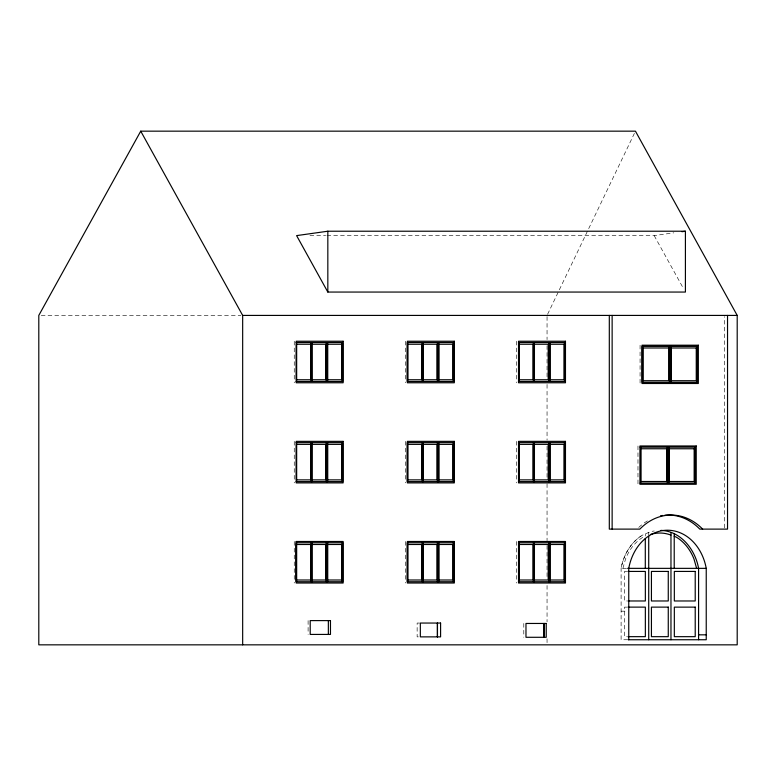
<?xml version="1.0" encoding="UTF-8"?>
<svg xmlns="http://www.w3.org/2000/svg" width="776" height="776" viewBox="0 0 776 776"><rect width="100%" height="100%" fill="white"/><g stroke="black" fill="none" stroke-linecap="round" stroke-linejoin="round"><path stroke-width="0.58" stroke-dasharray="3.88 2.91" d="M724.697 527.913L724.697 316.627M622.915 568.352L625.582 558.914A46.764 37.995 -90 0 1 643.333 536.992L645.293 536.148L645.293 533.917M547.575 314.329L634.409 133.346M627.658 639.744L621.101 639.744L621.101 568.342A48.888 39.721 -90 0 1 642.586 535.081L650.986 531.453L654.313 530.988M326.909 235.613L654.187 235.613L673.849 232.839M309.944 235.613L325.697 235.613M41.225 315.415L240.89 315.415M626.572 568.342L621.101 568.352A48.898 39.721 90 0 1 642.586 535.081M626.785 571.427L624.467 571.427L624.467 600.973L626.785 600.973M626.785 607.123L624.467 607.123L624.467 636.659L626.785 636.659M621.101 611.178L627.658 611.178M419.535 623.05L417.139 623.05L417.139 636.873L419.535 636.873M654.187 235.613L683.675 288.915M648.717 532.433L648.717 535.042M640.074 345.204L640.074 383.49M637.979 445.977L637.979 484.272M547.051 316.627L547.051 339.636M547.051 345.698L547.051 378.397M547.051 384.45L547.051 440.157M547.051 446.219L547.051 477.706M547.051 483.758L547.051 540.678M547.051 545.528L547.051 578.227M547.051 585.492L547.051 621.828M547.051 638.784L547.051 643.624M523.79 623.458L523.79 637.29M516.573 341.236L516.573 382.772M516.573 441.36L516.573 482.895M516.573 541.483L516.573 583.018M405.411 341.236L405.411 382.772M405.411 441.36L405.411 482.895M405.411 541.483L405.411 583.018M308.101 620.606L308.101 634.428M294.259 341.236L294.259 382.772M294.259 441.36L294.259 482.895M294.259 541.483L294.259 583.018M638.745 527.447A60.053 48.781 -90 0 1 642.315 524.382M644.177 522.995A60.053 48.781 -90 0 1 648.047 520.541"/><path stroke-width="1.16" d="M609.305 315.415L609.305 529.116L639.88 529.116A60.053 48.781 -90 0 1 702.639 529.116M612.138 529.116L612.138 315.415M727.529 315.415L727.529 529.116L699.807 529.116A60.053 48.781 -90 0 0 664.828 515.216M140.737 131.163L38.8 315.415L38.8 644.837L737.2 644.837L737.2 315.415L635.447 131.163L140.737 131.163L242.665 315.415L242.665 644.837M327.831 231.219L296.607 235.613L327.831 292.057L685.412 292.057L685.412 231.219L327.831 231.219L327.831 292.057M681.939 231.704L685.412 231.219M242.665 315.415L737.2 315.415M296.122 342.517L342.623 342.517L342.623 381.491L296.122 381.491M518.446 342.517L564.947 342.517L564.947 381.491L518.446 381.491M312.107 344.243L325.871 344.243L325.871 379.755L312.107 379.755M423.26 344.243L437.034 344.243L437.034 379.755L423.26 379.755M534.422 344.243L548.195 344.243L548.195 379.755L534.422 379.755M296.122 442.64L342.623 442.64L342.623 481.615L296.122 481.615M518.446 442.64L564.947 442.64L564.947 481.615L518.446 481.615M312.107 444.367L325.871 444.367L325.871 479.878L312.107 479.878M423.26 444.367L437.034 444.367L437.034 479.878L423.26 479.878M534.422 444.367L548.195 444.367L548.195 479.878L534.422 479.878M640.181 447.16L695.354 447.16L695.354 483.089L640.181 483.089M518.446 542.763L564.947 542.763L564.947 581.738L518.446 581.738M312.107 544.49L325.871 544.49L325.871 580.002L312.107 580.002M423.26 544.49L437.034 544.49L437.034 580.002L423.26 580.002M534.422 544.49L548.195 544.49L548.195 580.002L534.422 580.002M627.629 568.352L706.238 568.352L706.238 639.744L628.308 639.744M627.949 571.427L645.351 571.427L645.351 600.973L627.949 600.973M627.949 607.123L645.351 607.123L645.351 636.659L627.949 636.659M698.584 634.826L706.238 634.826M660.948 530.377C681.027 531.114 695.306 549.786 698.584 568.352L698.584 639.744M670.968 535.042L670.386 534.887A46.094 37.442 90 0 0 650.327 534.538M674.218 536.255L676.294 537.147A46.599 37.849 90 0 1 693.977 558.982L696.625 568.352M696.955 346.387L696.955 382.316M694.869 447.16L694.869 483.089M674.218 533.84L674.218 568.352M670.891 346.387L670.891 382.316M670.968 532.433L670.968 639.744M669.94 346.387L669.94 382.316M669.455 346.387L669.455 382.316M668.796 447.16L668.796 483.089M667.845 447.16L667.845 483.089M667.36 447.16L667.36 483.089M648.717 536.235L648.717 639.744M645.293 538.534L645.293 568.352M642.761 346.387L642.761 382.316M640.666 447.16L640.666 483.089M628.754 639.744L628.754 568.342A48.888 39.721 -90 0 1 667.505 530.221A48.888 39.721 -90 0 1 706.238 568.352M564.462 342.517L564.462 381.491M564.462 442.64L564.462 481.615M564.462 542.763L564.462 581.738M549.961 342.517L549.961 381.491M549.961 442.64L549.961 481.615M549.961 542.763L549.961 581.738M549.068 342.517L549.068 381.491M549.068 442.64L549.068 481.615M549.068 542.763L549.068 581.738M548.583 342.517L548.583 381.491M548.583 442.64L548.583 481.615M548.583 542.763L548.583 581.738M544.122 623.458L544.122 637.29M544.044 623.458L544.044 637.29M534.431 342.517L534.431 381.491M534.431 442.64L534.431 481.615M534.431 542.763L534.431 581.738M533.907 342.517L533.907 381.491M533.907 442.64L533.907 481.615M533.907 542.763L533.907 581.738M533.422 342.517L533.422 381.491M533.422 442.64L533.422 481.615M533.422 542.763L533.422 581.738M518.931 342.517L518.931 381.491M518.931 442.64L518.931 481.615M518.931 542.763L518.931 581.738M453.3 342.517L453.3 381.491M453.3 442.64L453.3 481.615M453.3 542.763L453.3 581.738M438.809 342.517L438.809 381.491M438.809 442.64L438.809 481.615M438.809 542.763L438.809 581.738M438.314 342.517L438.314 381.491M438.314 442.64L438.314 481.615M438.314 542.763L438.314 581.738M437.906 342.517L437.906 381.491M437.906 442.64L437.906 481.615M437.906 542.763L437.906 581.738M437.421 342.517L437.421 381.491M437.421 442.64L437.421 481.615M437.421 542.763L437.421 581.738M437.47 623.05L437.47 636.873M437.392 623.05L437.392 636.873M423.269 342.517L423.269 381.491M423.269 442.64L423.269 481.615M423.269 542.763L423.269 581.738M422.745 342.517L422.784 381.491M422.784 442.64L422.745 481.615M422.784 542.763L422.745 581.738M422.26 342.517L422.26 381.491M422.26 442.64L422.26 481.615M422.26 542.763L422.26 581.738M407.769 342.517L407.769 381.491M407.769 442.64L407.769 481.615M407.769 542.763L407.769 581.738M342.138 342.517L342.138 381.491M342.138 442.64L342.138 481.615M342.138 542.763L342.138 581.738M328.355 620.606L328.355 634.428M327.647 342.517L327.647 381.491M327.647 442.64L327.647 481.615M327.647 542.763L327.647 581.738M327.162 342.517L327.162 381.491M327.162 442.64L327.162 481.615M327.162 542.763L327.162 581.738M326.745 342.517L326.745 381.491M326.745 442.64L326.745 481.615M326.745 542.763L326.745 581.738M326.26 342.517L326.26 381.491M326.26 442.64L326.26 481.615M326.26 542.763L326.26 581.738M312.117 342.517L312.117 381.491M312.117 442.64L312.117 481.615M312.117 542.763L312.117 581.738M311.593 342.517L311.622 381.491M311.622 442.64L311.593 481.615M311.593 542.763L311.622 581.738M311.098 342.517L311.098 381.491M311.098 442.64L311.098 481.615M311.098 542.763L311.098 581.738M296.607 342.517L296.607 381.491M296.607 442.64L296.607 481.615M296.607 542.763L296.607 581.738M660.502 515.846A60.053 48.781 -90 0 1 662.655 515.468M296.199 541.483L296.199 583.018L343.147 583.018L343.147 541.483L296.199 541.483M518.523 541.483L518.523 583.018L565.471 583.018L565.471 541.483L518.523 541.483M343.147 341.236L296.199 341.236L296.199 382.772L343.147 382.772L343.147 341.236M454.309 341.236L407.361 341.236L407.361 382.772L454.309 382.772L454.309 341.236M565.471 341.236L518.523 341.236L518.523 382.772L565.471 382.772L565.471 341.236M453.785 342.517L407.284 342.517L407.284 381.491L453.785 381.491L453.785 342.517M310.71 344.243L296.471 344.243L296.471 379.755L310.71 379.755L310.71 344.243M341.741 344.243L327.511 344.243L327.511 379.755L341.741 379.755L341.741 344.243M421.872 344.243L407.633 344.243L407.633 379.755L421.872 379.755L421.872 344.243M452.903 344.243L438.673 344.243L438.673 379.755L452.903 379.755L452.903 344.243M533.025 344.243L518.795 344.243L518.795 379.755L533.025 379.755L533.025 344.243M564.065 344.243L549.835 344.243L549.835 379.755L564.065 379.755L564.065 344.243M698.332 345.204L642.014 345.204L642.014 383.49L698.332 383.49L698.332 345.204M697.44 346.387L642.266 346.387L642.266 382.316L697.44 382.316L697.44 346.387M668.737 347.978L642.916 347.978L642.916 380.715L668.737 380.715L668.737 347.978M696.256 347.978L671.269 347.978L671.269 380.715L696.256 380.715L696.256 347.978M343.147 441.36L296.199 441.36L296.199 482.895L343.147 482.895L343.147 441.36M454.309 441.36L407.361 441.36L407.361 482.895L454.309 482.895L454.309 441.36M565.471 441.36L518.523 441.36L518.523 482.895L565.471 482.895L565.471 441.36M453.785 442.64L407.284 442.64L407.284 481.615L453.785 481.615L453.785 442.64M310.71 444.367L296.471 444.367L296.471 479.878L310.71 479.878L310.71 444.367M341.741 444.367L327.511 444.367L327.511 479.878L341.741 479.878L341.741 444.367M421.872 444.367L407.633 444.367L407.633 479.878L421.872 479.878L421.872 444.367M452.903 444.367L438.673 444.367L438.673 479.878L452.903 479.878L452.903 444.367M533.025 444.367L518.795 444.367L518.795 479.878L533.025 479.878L533.025 444.367M564.065 444.367L549.835 444.367L549.835 479.878L564.065 479.878L564.065 444.367M696.237 445.977L639.928 445.977L639.928 484.272L696.237 484.272L696.237 445.977M666.642 448.761L640.821 448.761L640.821 481.498L666.642 481.498L666.642 448.761M694.161 448.761L669.174 448.761L669.174 481.498L694.161 481.498L694.161 448.761M454.309 541.483L407.361 541.483L407.361 583.018L454.309 583.018L454.309 541.483M342.623 542.763L296.122 542.763L296.122 581.738L342.623 581.738L342.623 542.763M453.785 542.763L407.284 542.763L407.284 581.738L453.785 581.738L453.785 542.763M310.71 544.49L296.471 544.49L296.471 580.002L310.71 580.002L310.71 544.49M341.741 544.49L327.511 544.49L327.511 580.002L341.741 580.002L341.741 544.49M421.872 544.49L407.633 544.49L407.633 580.002L421.872 580.002L421.872 544.49M452.903 544.49L438.673 544.49L438.673 580.002L452.903 580.002L452.903 544.49M533.025 544.49L518.795 544.49L518.795 580.002L533.025 580.002L533.025 544.49M564.065 544.49L549.835 544.49L549.835 580.002L564.065 580.002L564.065 544.49M668.262 571.427L651.433 571.427L651.433 600.973L668.262 600.973L668.262 571.427M695.218 571.427L674.334 571.427L674.334 600.973L695.218 600.973L695.218 571.427M668.262 607.123L651.433 607.123L651.433 636.669L668.262 636.669L668.262 607.123M695.218 607.133L674.334 607.133L674.334 636.669L695.218 636.669L695.218 607.133M330.469 620.606L310.216 620.606L310.216 634.428L330.469 634.428L330.469 620.606M440.593 623.05L420.34 623.05L420.34 636.873L440.593 636.873L440.593 623.05M546.226 623.458L525.973 623.458L525.973 637.29L546.226 637.29L546.226 623.458"/></g></svg>
